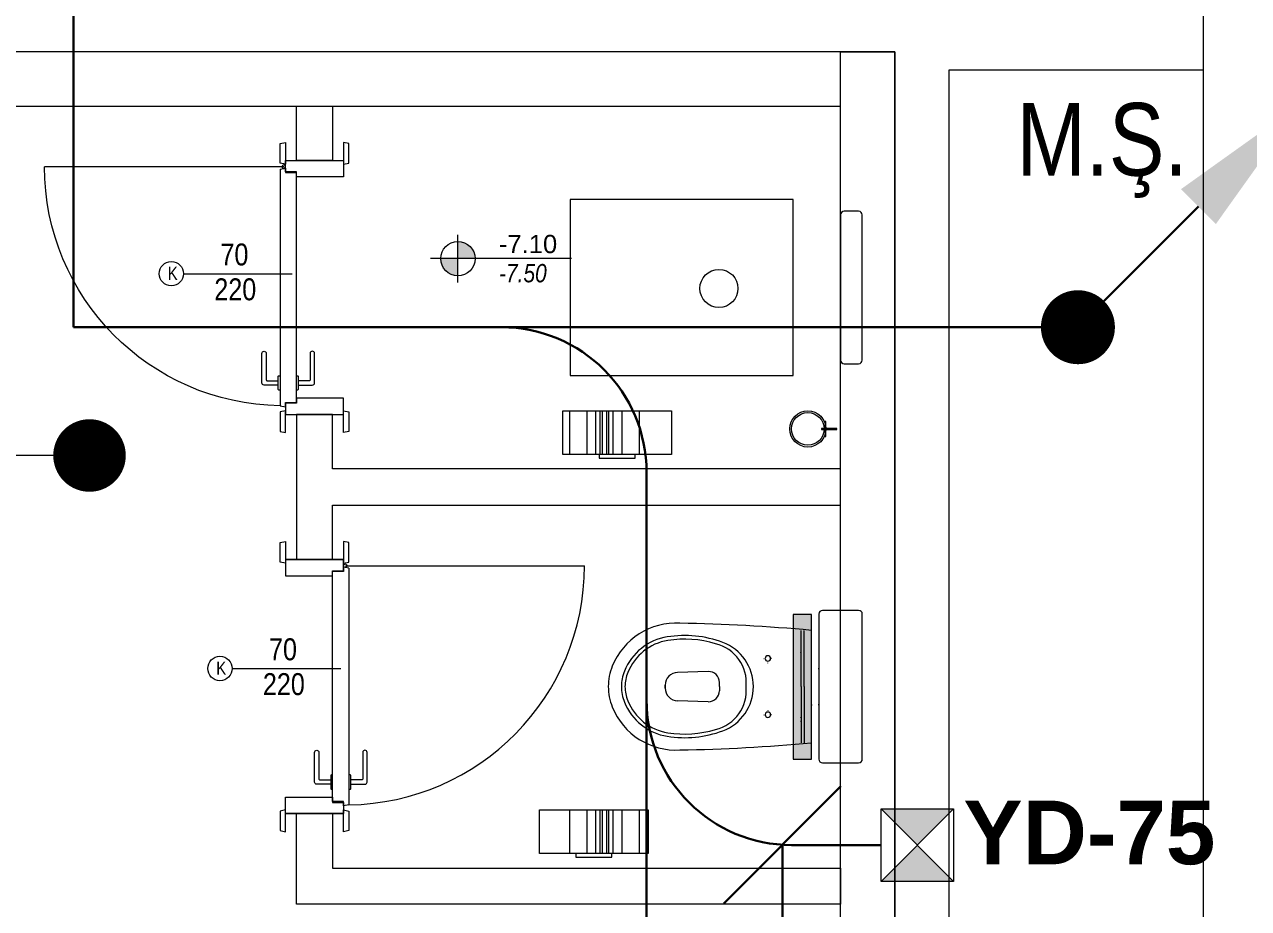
# Model space of a CAD drawing. Header units: metres. Extents: x -19121 to 152404, y -12107 to 46241.
# Drawn here: x 59765 to 60102.5, y 2798.8 to 3042.5 of the extents above; entities that cross this region are included whole.
import ezdxf
from ezdxf.enums import TextEntityAlignment as Align

# ---------------------------------------------------------------- set-up
doc = ezdxf.new("R2010")
doc.units = ezdxf.units.M
doc.header["$LTSCALE"] = 50
doc.header["$MEASUREMENT"] = 0
doc.linetypes.add('DOT2', pattern=[0.125, 0, -0.125])
doc.layers.get('0').update_dxf_attribs({"color": 9, "lineweight": 9})
for name, color, linetype, lineweight in [('00', 9, 'Continuous', 9), ('01', 9, 'Continuous', 9), ('05', 9, 'Continuous', 9), ('05V', 9, 'Continuous', 9), ('06D', 9, 'Continuous', 9), ('21', 9, 'Continuous', 9), ('21_mahal200', 9, 'Continuous', 9), ('E-MODÜL HATTI', 6, 'Continuous', 30), ('E-OK', 3, 'Continuous', 30), ('E-YAZI', 7, 'Continuous', 30), ('EQ LIST', 7, 'Continuous', 9), ('H-DAMPER', 1, 'Continuous', 15), ('Kapı', 9, 'Continuous', 9), ('KARA SIVA', 9, 'Continuous', 9), ('PLASTİK BOYA', 9, 'Continuous', 9), ('TEFRİŞ', 9, 'Continuous', 9)]:
    doc.layers.add(name, color=color, linetype=linetype, lineweight=lineweight)
doc.styles.add('Arial', font='arial.ttf', dxfattribs={"height": 2.5})
doc.styles.add('MuuM_TEXT-ITALIC', font='ARIALNI.TTF')
doc.styles.add('MuuM_TEXT-STANDART', font='ARIALN.TTF')
doc.styles.get("Standard").update_dxf_attribs({"font": 'ARIALN.TTF'})
doc.dimstyles.new('MuuM_DIM200', dxfattribs={"dimscale": 20, "dimtxt": 2, "dimasz": 1, "dimexe": 1, "dimexo": 1, "dimgap": 1, "dimtad": 1, "dimdec": 1, "dimrnd": 0.5, "dimdsep": 46, "dimtxsty": 'MuuM_TEXT-STANDART', "dimblk": 'ARCHTICK', "dimcen": 0, "dimdle": 0.15, "dimclrd": 256, "dimclre": 256, "dimclrt": 256, "dimadec": 0, "dimazin": 0, "dimtfac": 5, "dimtdec": 1, "dimtix": 1, "dimtmove": 2, "dimatfit": 3, "dimldrblk": 'DOT', "dimfxl": 3, "dimfxlon": 1, "dimtolj": 1, "dimlwd": -1, "dimlwe": -1, "dimarcsym": 0})

# ---------------------------------------------------------------- blocks, each defined once
blk = doc.blocks.new('A$C66886524')
h = blk.add_hatch(color=256)
h.paths.add_polyline_path([(0, 0), (10, 9.99), (0, 20)])
h.paths.add_polyline_path([(20, 19.99), (10, 9.99), (20, -0.01)])
for p, q in [((20, -0.01), (0, 20)), ((20, 19.99), (0, 0))]:
    blk.add_line(p, q)
blk.add_lwpolyline([(20, 19.99), (20, -0.01), (0, 0), (0, 20)], close=True)
blk = doc.blocks.new('*U238')
at = {"layer": 'E-OK', "color": 3, "linetype": 'Continuous'}
blk.add_line((-97.78, -97.71), (0, 0), dxfattribs=at)
at = {"layer": 'E-OK', "color": 4, "linetype": 'Continuous', "const_width": 30}
blk.add_lwpolyline([(-15, 0, 1), (15, 0, 1)], format="xyb", close=True, dxfattribs=at)
at = {"layer": 'E-OK', "color": 3, "linetype": 'Continuous'}
blk.add_solid([(-83.64, -111.86), (-111.91, -83.57), (-182.66, -182.54)], dxfattribs=at)
blk = doc.blocks.new('1.bod.mimari.elk')
at = {"layer": '01'}
blk.add_lwpolyline([(4130, -5950), (4130, -5950), (4130, -5950), (4130, -5400), (4400, -5400), (4400, -5950), (4400, -5950), (4400, -5950), (4440, -5950), (4440, -5350), (4090, -5350), (4090, -5950), (4130, -5950)], dxfattribs=at)
blk = doc.blocks.new('_ArchTick')
at = {"color": 0, "linetype": 'ByBlock', "const_width": 0.15}
blk.add_lwpolyline([(-0.5, -0.5), (0.5, 0.5)], dxfattribs=at)
blk = doc.blocks.new('_Dot')
at = {"color": 0, "linetype": 'ByBlock', "lineweight": -2}
blk.add_line((-0.5, 0), (-1, 0), dxfattribs=at)
at = {"color": 0, "linetype": 'ByBlock', "const_width": 0.5}
blk.add_lwpolyline([(-0.25, 0, 1), (0.25, 0, 1)], format="xyb", close=True, dxfattribs=at)
blk = doc.blocks.new('p-klozet üstü kağıt dispenser')
blk.add_hatch(color=255).paths.add_polyline_path([(0, 5.56), (0, 45.41), (-5, 45.41), (-5, 5.56)])
blk.add_lwpolyline([(0, 5.56), (0, 45.41), (-5, 45.41), (-5, 5.56)], close=True)
blk = doc.blocks.new('san-klo-06-p')
for p, q in [((0, -2), (-15.5, -2)), ((0, -2.8), (-15.5, -2.8)), ((0, -2), (15.5, -2)), ((0, -2.8), (15.5, -2.8)), ((0, -25.35), (-1.16, -25.35)), ((0, -25.35), (1.16, -25.35)), ((-4.16, -28.43), (-3.91, -36.92)), ((4.16, -28.43), (3.91, -36.92)), ((0, -40.31), (-0.41, -40.31)), ((-0.41, -40.31), (0, -40.31)), ((0.41, -40.31), (0, -40.31)), ((0, -40.31), (0.41, -40.31))]:
    blk.add_line(p, q)
at = {"linetype": 'DOT2'}
for p, q in [((-6.49, -12), (-8.95, -12)), ((-7.75, -10.91), (-7.75, -12)), ((-7.75, -13.09), (-7.75, -12)), ((6.49, -12), (8.95, -12)), ((7.75, -10.91), (7.75, -12)), ((7.75, -13.09), (7.75, -12))]:
    blk.add_line(p, q, dxfattribs=at)
for points in [[(-20, 2.02), (20, 2.02, 0.414214), (21, 3.02), (21, 13.02, 0.414214), (20, 14.02), (-20, 14.02, 0.414214), (-21, 13.02), (-21, 3.02, 0.414214)], [(-15.5, 0, 0.018163), (-17.47, -36.26, 0.320529), (-5.63, -54.91, 0.096396), (0, -56, 0.096396), (5.62, -54.91, 0.320529), (17.47, -36.26, 0.018163), (15.5, 0)]]:
    blk.add_lwpolyline(points, format="xyb", close=True)
for points in [[(-9.5, 2.02), (-9.5, -2.98), (-8.5, -2.98), (-8.5, 2.02)], [(8.5, 2.02), (8.5, -2.98), (9.5, -2.98), (9.5, 2.02)]]:
    blk.add_lwpolyline(points, dxfattribs=at)
blk.add_lwpolyline([(-5, 0), (-5, 2), (5, 2), (5, 0)], close=True, dxfattribs=at)
for centre, radius, start, end in [((-7.75, -12), 0.75, 0, 180), ((-7.75, -12), 0.75, 180, 0), ((7.75, -12), 0.75, 0, 180), ((7.75, -12), 0.75, 180, 0), ((0, -29), 13, 90, 159.4201), ((0, -29), 13, 20.5799, 90), ((-1.09, -28.95), 11, 84.3176, 166.8067), ((1.09, -28.95), 11, 13.1933, 95.6824), ((15.92, -34.98), 30, 159.4201, 189.1281), ((15.92, -34.98), 29, 162.8727, 189.1281), ((-1.16, -28.35), 3, 90, 181.707), ((1.16, -28.35), 3, 358.293, 90), ((-15.92, -34.98), 29, 350.8719, 17.1273), ((-15.92, -34.98), 30, 350.8719, 20.5799), ((-0.41, -36.81), 3.5, 181.707, 270), ((0.41, -36.81), 3.5, 270, 358.293), ((1.5, -37.29), 15.4, 189.1281, 247.9757), ((1.5, -37.29), 14.4, 189.1281, 247.9757), ((-1.5, -37.29), 14.4, 292.0243, 350.8719), ((-1.5, -37.29), 15.4, 292.0243, 350.8719), ((0, -41), 11.4, 247.9757, 270), ((0, -41), 10.4, 247.9757, 270), ((0, -41), 10.4, 270, 292.0243), ((0, -41), 11.4, 270, 292.0243)]:
    blk.add_arc(centre, radius, start, end)
at = {"layer": '05', "rotation": 270}
blk.add_blockref('p-klozet üstü kağıt dispenser', (-25.41, -5.01), dxfattribs=at)
blk = doc.blocks.new('p-t.kağıtlığı')
at = {"layer": 'TEFRİŞ'}
h = blk.add_hatch(dxfattribs=at)
h.set_pattern_fill('CYL', color=256, scale=30, angle=-90, style=0)
h.set_pattern_definition([(270, (-14.4, 13), (30, 7e-15), []), (270, (-13.8, 13), (30, 7e-15), []), (270, (-12.6, 13), (30, 7e-15), []), (270, (-10.2, 13), (30, 7e-15), []), (270, (-5.4, 13), (30, 7e-15), []), (270, (5.4, 13), (30, 7e-15), []), (270, (10.2, 13), (30, 7e-15), []), (270, (12.6, 13), (30, 7e-15), []), (270, (13.8, 13), (30, 7e-15), []), (270, (14.4, 13), (30, 7e-15), [])])
h.paths.add_polyline_path([(-15, 1), (15, 1), (15, 13), (-15, 13)])
for points in [[(-15, 1), (15, 1), (15, 13), (-15, 13)], [(5, 1), (5, 0), (-5, 0), (-5, 1)]]:
    blk.add_lwpolyline(points, close=True, dxfattribs=at)
blk = doc.blocks.new('dsfsdfsdfsdfsdfsdf')
at = {"layer": 'Kapı'}
for p, q in [((23771.45, -2062.35), (23755.45, -2062.35)), ((23772.95, -2064.72, 0.66), (23771.45, -2064.42, 0.66)), ((23771.45, -2064.42, 0.66), (23771.45, -2065.62, 0.66)), ((23771.95, -2064.01, 0.66), (23837.87, -2064.01, 0.66)), ((23772.95, -2064.72, 0.66), (23772.95, -2129.92, 0.66)), ((23771.45, -2065.62, 0.66), (23768.45, -2065.62, 0.66)), ((23768.45, -2129.02, 0.66), (23768.45, -2066.82, 0.66)), ((23771.45, -2129.02, 0.66), (23768.45, -2129.02, 0.66)), ((23771.45, -2130.22, 0.66), (23771.45, -2129.02, 0.66)), ((23771.45, -2132.35), (23755.45, -2132.35)), ((23772.95, -2129.92, 0.66), (23771.45, -2130.22, 0.66))]:
    blk.add_line(p, q, dxfattribs=at)
at = {"layer": 'Kapı', "elevation": 0.66}
for points in [[(23753.95, -2057.62), (23755.45, -2057.32), (23755.45, -2063.32), (23753.95, -2063.02), (23753.95, -2057.62)], [(23772.95, -2057.62), (23771.45, -2057.32), (23771.45, -2063.32), (23772.95, -2063.02), (23772.95, -2057.62)], [(23753.95, -2137.02), (23755.45, -2137.32), (23755.45, -2131.32), (23753.95, -2131.62), (23753.95, -2137.02)], [(23772.95, -2137.02), (23771.45, -2137.32), (23771.45, -2131.32), (23772.95, -2131.62), (23772.95, -2137.02)]]:
    blk.add_lwpolyline(points, dxfattribs=at)
for points in [[(23771.45, -2062.32), (23755.45, -2062.32), (23755.45, -2066.82), (23768.45, -2066.82), (23768.45, -2065.42), (23771.45, -2065.42)], [(23771.45, -2132.32), (23755.45, -2132.32), (23755.45, -2127.82), (23768.45, -2127.82), (23768.45, -2129.22), (23771.45, -2129.22)]]:
    blk.add_lwpolyline(points, close=True, dxfattribs=at)
for points in [[(23767.95, -2124.22), (23764.05, -2124.22, -0.414214), (23763.45, -2123.62), (23763.45, -2115.47, -1), (23764.65, -2115.47), (23764.65, -2122.77, 0.414214), (23764.9, -2123.02), (23767.95, -2123.02)], [(23773.45, -2124.22), (23777.35, -2124.22, 0.414214), (23777.95, -2123.62), (23777.95, -2115.47, 1), (23776.75, -2115.47), (23776.75, -2122.77, -0.414214), (23776.5, -2123.02), (23773.45, -2123.02)], [(23768.45, -2121.62), (23768.2, -2121.62, 0.414214), (23767.95, -2121.87), (23767.95, -2125.37, 0.414214), (23768.2, -2125.62), (23768.45, -2125.62)], [(23772.95, -2125.62), (23773.2, -2125.62, 0.414214), (23773.45, -2125.37), (23773.45, -2121.87, 0.414214), (23773.2, -2121.62), (23772.95, -2121.62)]]:
    blk.add_lwpolyline(points, format="xyb", dxfattribs=at)
at = {"layer": 'Kapı'}
blk.add_circle((23771.95, -2064.01, 0.66), 0.5, dxfattribs=at)
blk.add_arc((23771.95, -2064.01, 0.66), 65.92, 270.8676, 0, dxfattribs=at)
blk = doc.blocks.new('fgvdfgdffffffffffffffffffffffffffffffff')
at = {"layer": 'Kapı'}
blk.add_lwpolyline([(23435.64, -2228), (23465.62, -2228)], dxfattribs=at)
blk.add_circle((23432.28, -2228), 3.36, dxfattribs=at)
at = {"layer": 'Kapı', "attachment_point": 1, "style": 'MuuM_TEXT-STANDART'}
for s, insert, char_height, width in [('70', (23445.81, -2219.68), 6.048, 88.7957), ('K', (23431.25, -2226.1), 3.63, 53.2774), ('220', (23444.12, -2229.28), 6.048, 88.7957)]:
    blk.add_mtext(s, dxfattribs=dict(at, insert=insert, char_height=char_height, width=width))
blk = doc.blocks.new('0_elevationtarget-p-bk')
h = blk.add_hatch(color=250)
h.paths.add_polyline_path([(1.88, 0, 0.414214), (0, 1.88), (0, 0)])
h.paths.add_polyline_path([(0, 0), (-1.88, 0, 0.414214), (0, -1.88)])
blk.add_line((0, -2.62), (0, 2.62))
blk.add_lwpolyline([(12.45, 0), (-3, 0)])
blk.add_circle((0, 0), 1.88)
at = {"style": 'Arial'}
blk.add_attdef('BITMISKOT', text='', height=2, dxfattribs=at).set_placement((4.5, 0), align=Align.BOTTOM_LEFT)
at = {"style": 'MuuM_TEXT-ITALIC'}
blk.add_attdef('FINISHINGFLOORLEVEL', text='', height=2, dxfattribs=at).set_placement((4.5, -0.59), align=Align.TOP_LEFT)
blk = doc.blocks.new('RREERGERGBBBB')
at = {"layer": 'TEFRİŞ'}
blk.add_hatch(color=256, dxfattribs=at).paths.add_polyline_path([(-24564.21, -5806.63), (-24567.21, -5806.63), (-24567.21, -5804.63), (-24567.41, -5804.63), (-24567.41, -5806.63), (-24568.41, -5806.63), (-24568.41, -5806.83), (-24567.41, -5806.83), (-24567.41, -5808.83), (-24567.21, -5808.83), (-24567.21, -5806.83), (-24564.21, -5806.83)])
for points in [[(-24564.21, -5806.63), (-24567.21, -5806.63), (-24567.21, -5804.63), (-24567.41, -5804.63), (-24567.41, -5806.63), (-24568.41, -5806.63), (-24568.41, -5806.83), (-24567.41, -5806.83), (-24567.41, -5808.83), (-24567.21, -5808.83), (-24567.21, -5806.83), (-24564.21, -5806.83), (-24564.21, -5806.63)], [(-24567.21, -5806.71), (-24564.21, -5806.71)]]:
    blk.add_lwpolyline(points, dxfattribs=at)
for radius in [5, 4.5]:
    blk.add_circle((-24572.21, -5806.71), radius, dxfattribs=at)
blk = doc.blocks.new('TTTTTTTTTTTTTTTTTTTTTTTTTTTTTTTTTTTTTTTTTTT')
at = {"layer": 'TEFRİŞ'}
blk.add_lwpolyline([(45312.13, 986.76), (45352.13, 986.76, 0.414214), (45353.13, 987.76), (45353.13, 991.76, 0.414214), (45352.13, 992.76), (45312.13, 992.76, 0.414214), (45311.13, 991.76), (45311.13, 987.76, 0.414214)], format="xyb", close=True, dxfattribs=at)
blk = doc.blocks.new('tummmd')
at = {"layer": 'TEFRİŞ'}
blk.add_lwpolyline([(34554.68, 678.74), (34554.68, 630.24), (34616.18, 630.24), (34616.18, 678.74)], close=True, dxfattribs=at)
blk.add_circle((34595.68, 654.23), 5.25, dxfattribs=at)
blk = doc.blocks.new('vummok')
blk.add_blockref('tummmd', (15499.22, -1614.18))
at = {"rotation": 270}
blk.add_blockref('TTTTTTTTTTTTTTTTTTTTTTTTTTTTTTTTTTTTTTTTTTT', (49141.65, 44372.44), dxfattribs=at)
at = {"layer": 'KARA SIVA'}
blk.add_blockref('RREERGERGBBBB', (74691.62, 4808.04), dxfattribs=at)
blk = doc.blocks.new('1.bod.mimari1.elk')
at = {"layer": '00'}
for points in [[(4005, -5595), (3675, -5595), (3675, -5985), (3695.2, -5985)], [(3990, -5595), (3675, -5595), (3675, -5610), (3990, -5610), (3990, -5595)], [(3785.2, -5985), (4005, -5985), (4005, -5595)], [(4005, -5595), (4005, -5985), (3990, -5985), (3990, -5595), (4005, -5595)], [(3785.2, -6000), (4090, -6000), (4090, -6040.29), (4105, -6040.29), (4105, -5950), (4090, -5950), (4090, -5985), (4020, -5985), (4020, -5600), (4090, -5600)], [(3850, -5625), (3840, -5625), (3840, -5610), (3850, -5610), (3850, -5625)], [(3990, -5710), (3850, -5710), (3850, -5695), (3840, -5695), (3840, -5735), (3850, -5735), (3850, -5720), (3990, -5720), (3990, -5710)], [(3990, -5830), (3840, -5830), (3840, -5805), (3850, -5805), (3850, -5820), (3990, -5820), (3990, -5830)]]:
    blk.add_lwpolyline(points, dxfattribs=at)
at = {"layer": '05', "xscale": -1}
for p in [(3928.44, -5707), (3922, -5817)]:
    blk.add_blockref('p-t.kağıtlığı', p, dxfattribs=at)
at = {"layer": '05V', "extrusion": (0, 0, -1), "xscale": -1, "zscale": -1, "rotation": 90}
blk.add_blockref('san-klo-06-p', (-3982, -5770), dxfattribs=at)
at = {"layer": '21', "xscale": 2.52, "yscale": 2.52, "zscale": 2.52}
blk.add_blockref('0_elevationtarget-p-bk', (3884.52, -5652.04), dxfattribs=at).add_auto_attribs({'BITMISKOT': '-7.10', 'FINISHINGFLOORLEVEL': '-7.50'})
at = {"layer": 'KARA SIVA', "xscale": -1}
blk.add_blockref('dsfsdfsdfsdfsdfsdf', (27608.45, -3562.68, -0.66), dxfattribs=at)
at = {"layer": 'KARA SIVA'}
for name, p in [('fgvdfgdffffffffffffffffffffffffffffffff', (-19626.74, -3428.19)), ('dsfsdfsdfsdfsdfsdf', (-19918.45, -3672.68, -0.66)), ('fgvdfgdffffffffffffffffffffffffffffffff', (-19613.35, -3537.01, -0.66))]:
    blk.add_blockref(name, p, dxfattribs=at)
at = {"layer": 'PLASTİK BOYA'}
blk.add_blockref('vummok', (-46138.4, -4700.31), dxfattribs=at)
at = {"layer": '21', "style": 'MuuM_TEXT-STANDART'}
blk.add_text('M.Ş.', height=20, dxfattribs=at).set_placement((4038.57, -5629.14))
at = {"layer": '21_mahal200'}
blk.add_leader([(3782.97, -5706.3), (3642.2, -5706.3)], dimstyle='MuuM_DIM200', override={"dimasz": 1, "dimfxl": 10}, dxfattribs=at)

msp = doc.modelspace()

# ---------------------------------------------------------------- linework, layer by layer
at = {"layer": 'E-MODÜL HATTI', "ltscale": 50}
for p, q in [((59778.55, 3167.02), (59778.55, 2959.06)), ((59778.55, 2959.06), (60055.47, 2959.06)), ((59936.54, 2781.51), (59936.54, 2919.06)), ((60001.19, 2816.32), (59976.54, 2816.32))]:
    msp.add_line(p, q, dxfattribs=at)
for centre, start, end in [((59896.54, 2919.06), 0, 90), ((59976.54, 2856.32), 180, 270)]:
    msp.add_arc(centre, 40, start, end, dxfattribs=at)
at = {"layer": 'E-YAZI', "color": 3}
for p, q in [((59990.14, 2832.56), (59957.81, 2800.24)), ((59973.98, 2492), (59973.98, 2816.4))]:
    msp.add_line(p, q, dxfattribs=at)

# ---------------------------------------------------------------- block references
at = {"layer": '06D'}
for name in ['1.bod.mimari.elk', '1.bod.mimari1.elk']:
    msp.add_blockref(name, (56000, 8630), dxfattribs=at)
at = {"layer": 'E-OK', "xscale": -0.34, "yscale": 0.34, "zscale": 0.34, "rotation": 90}
msp.add_blockref('*U238', (60055.47, 2959.06), dxfattribs=at)
at = {"layer": 'H-DAMPER', "rotation": 269.968128638886}
msp.add_blockref('A$C66886524', (60001.2, 2826.32), dxfattribs=at)

# ---------------------------------------------------------------- texts
at = {"layer": 'EQ LIST', "color": 6, "insert": (60058.62, 2819.68), "char_height": 17.55, "width": 288.0489, "attachment_point": 5}
msp.add_mtext('{\\fArial|b1|i0|c162|p34;YD-75}', dxfattribs=at)

doc.saveas('drawing.dxf')
